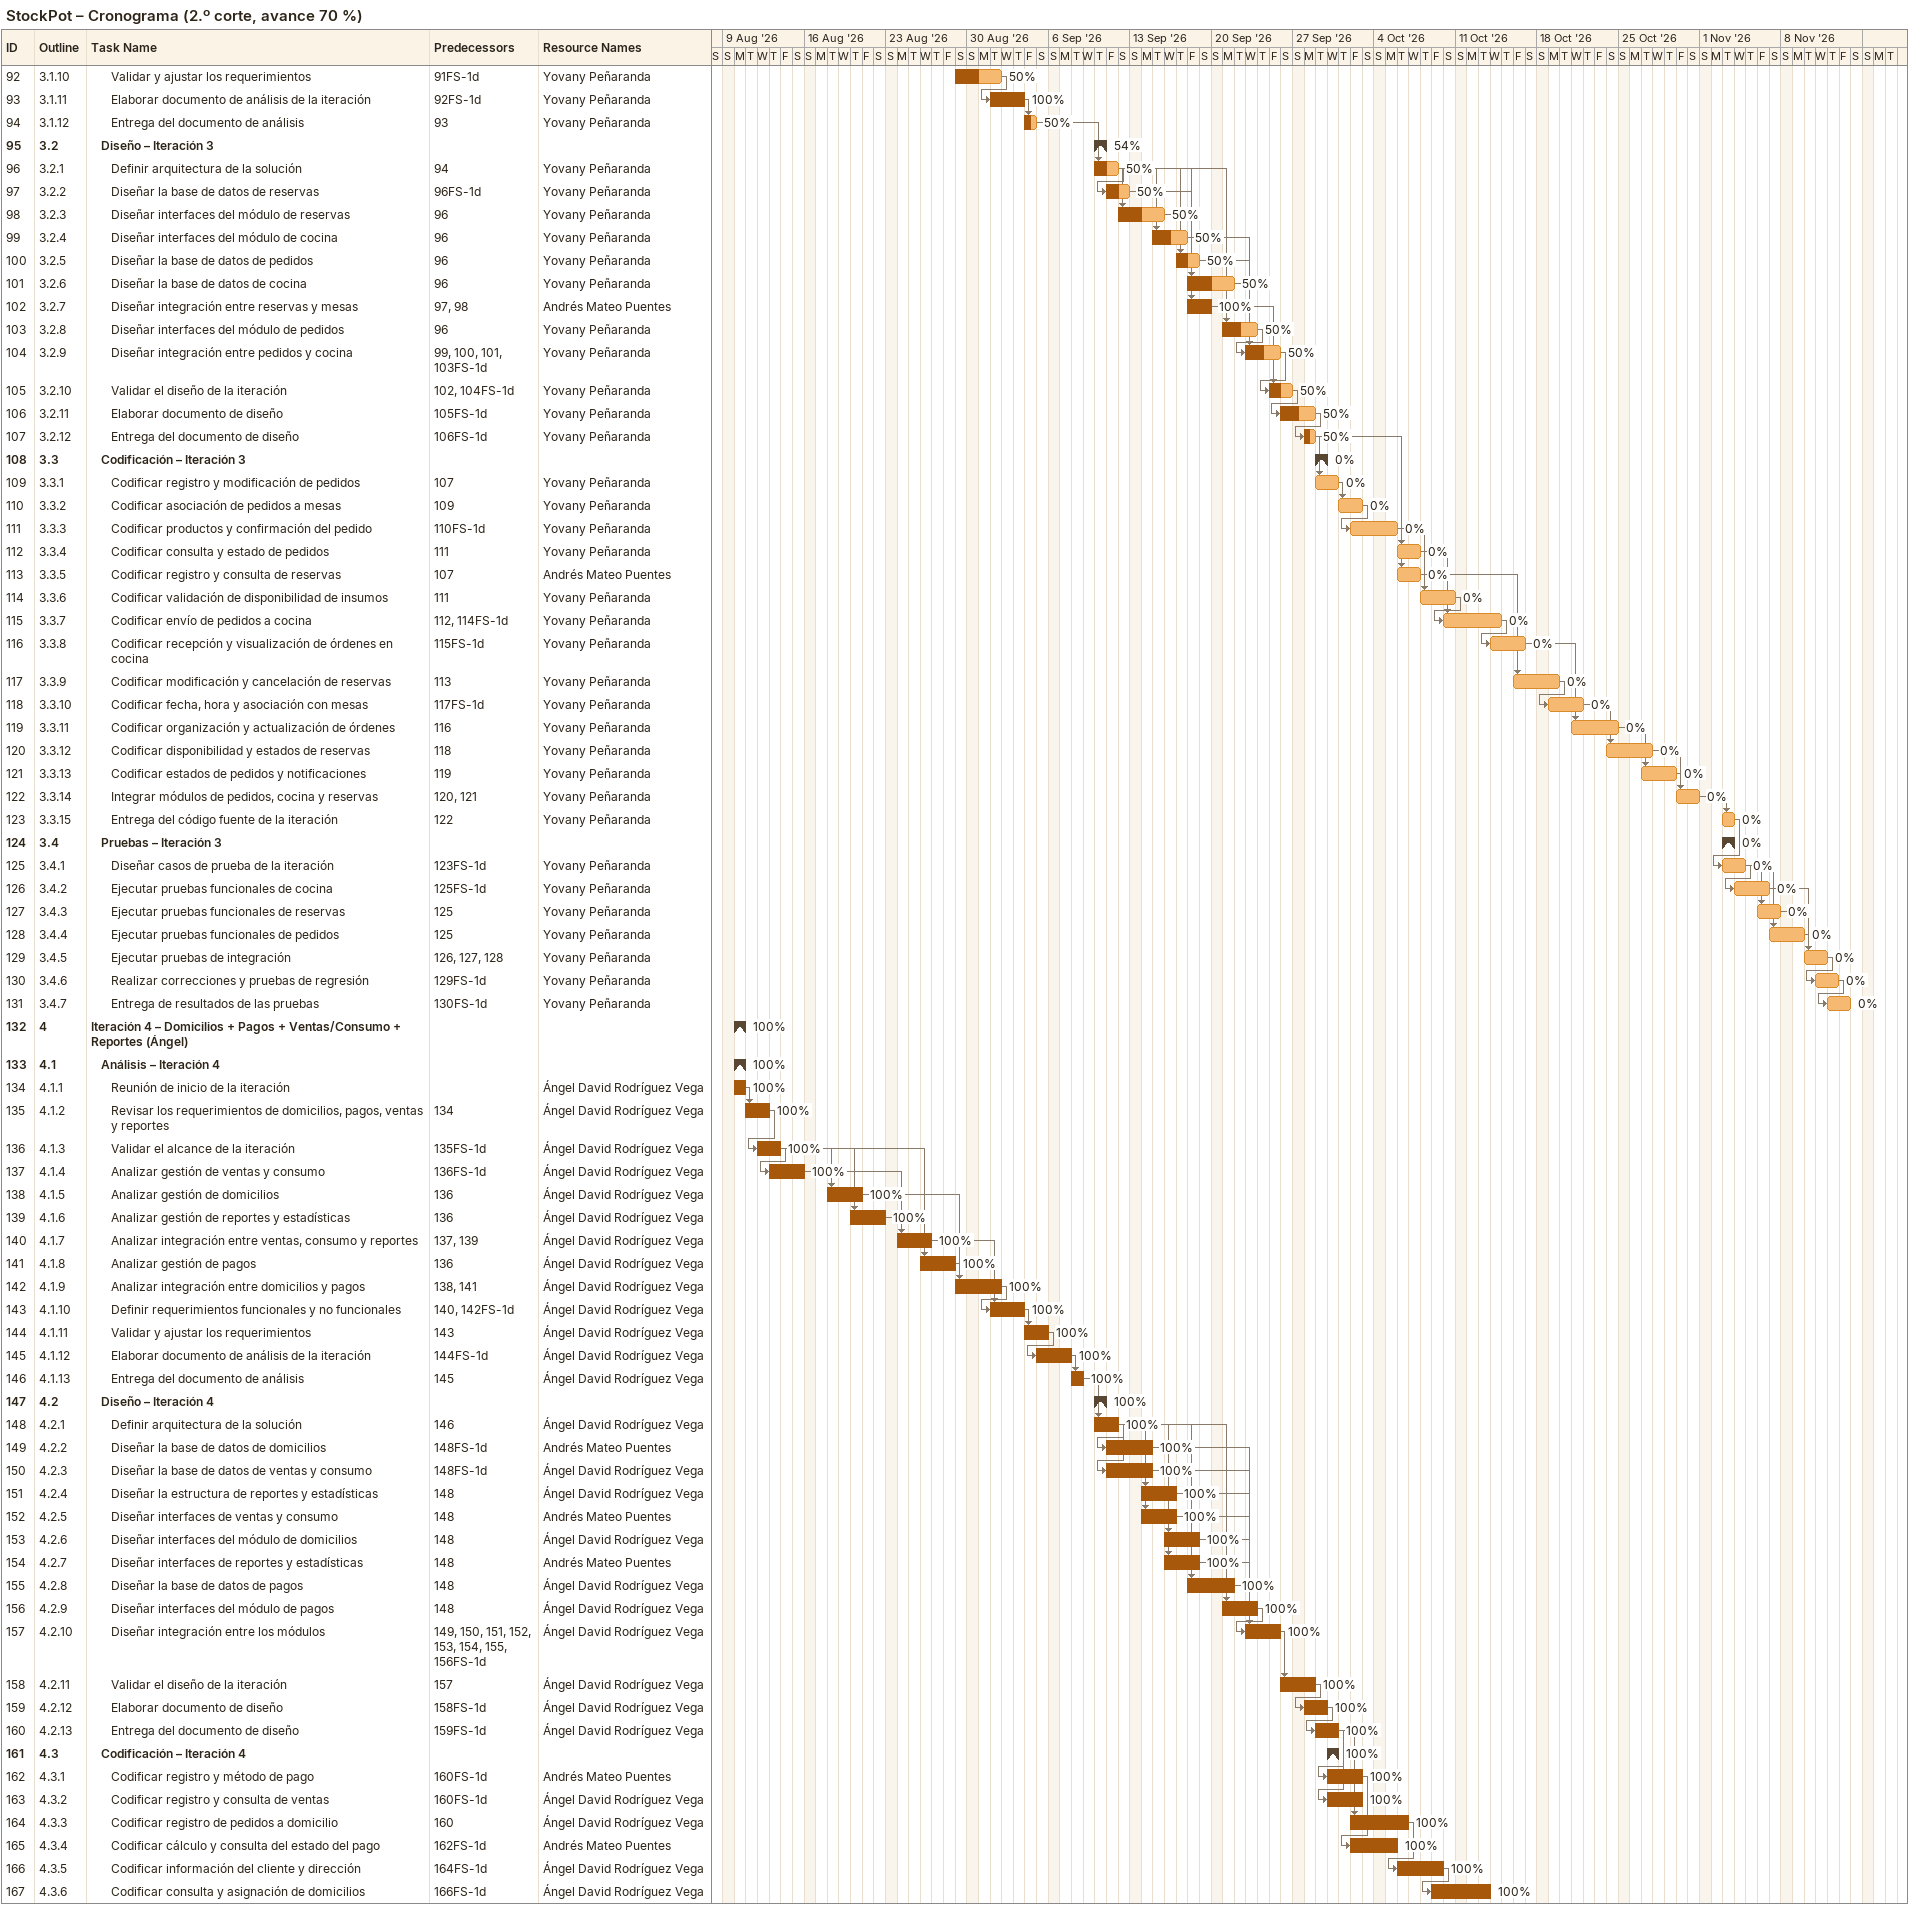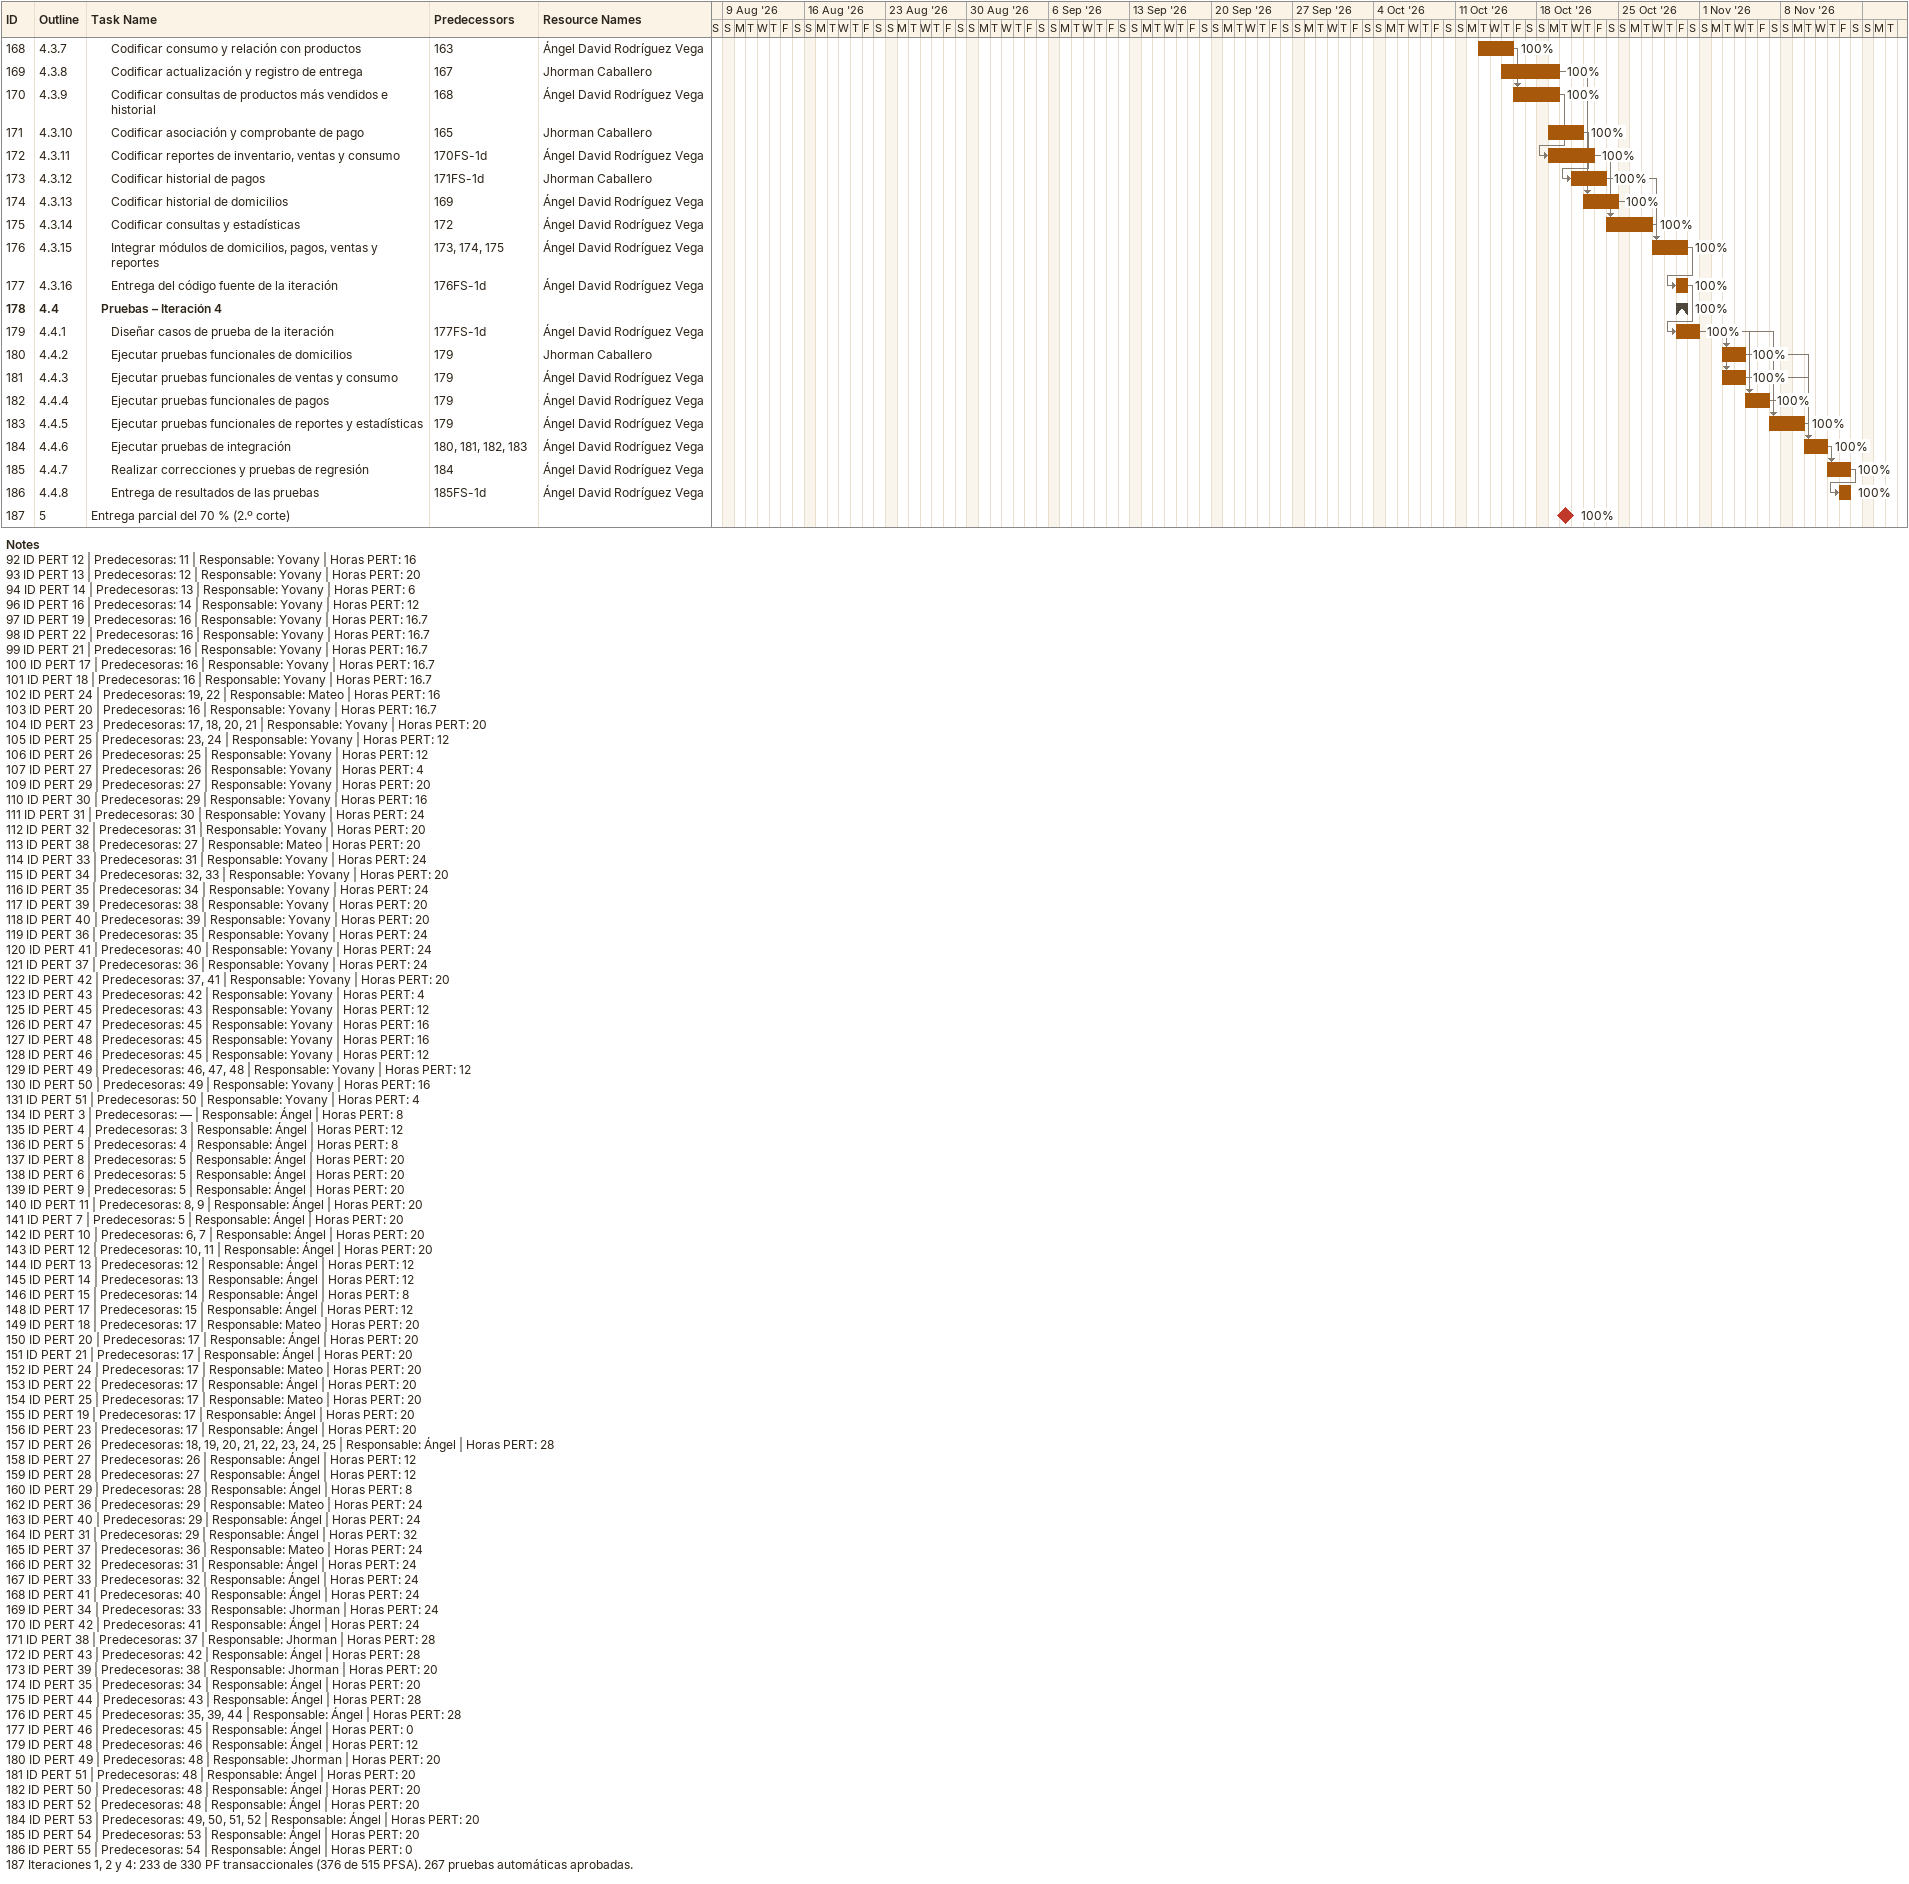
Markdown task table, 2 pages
StockPot – Cronograma (2.º corte, avance 70 %)

| ID | WBS | Task | Start | Finish | Predecessors | Resources | % complete |
|---|---|---|---|---|---|---|---|
| 92 | 3.1.10 | Validar y ajustar los requerimientos | 2026-08-29 | 2026-09-01 | 91FS-1d | Yovany Peñaranda | 50 |
| 93 | 3.1.11 | Elaborar documento de análisis de la iteración | 2026-09-01 | 2026-09-03 | 92FS-1d | Yovany Peñaranda | 100 |
| 94 | 3.1.12 | Entrega del documento de análisis | 2026-09-04 | 2026-09-04 | 93 | Yovany Peñaranda | 50 |
| 95 | 3.2 | **Diseño – Iteración 3** | 2026-09-10 | 2026-09-10 |  |  | 54 |
| 96 | 3.2.1 | Definir arquitectura de la solución | 2026-09-10 | 2026-09-11 | 94 | Yovany Peñaranda | 50 |
| 97 | 3.2.2 | Diseñar la base de datos de reservas | 2026-09-11 | 2026-09-12 | 96FS-1d | Yovany Peñaranda | 50 |
| 98 | 3.2.3 | Diseñar interfaces del módulo de reservas | 2026-09-12 | 2026-09-15 | 96 | Yovany Peñaranda | 50 |
| 99 | 3.2.4 | Diseñar interfaces del módulo de cocina | 2026-09-15 | 2026-09-17 | 96 | Yovany Peñaranda | 50 |
| 100 | 3.2.5 | Diseñar la base de datos de pedidos | 2026-09-17 | 2026-09-18 | 96 | Yovany Peñaranda | 50 |
| 101 | 3.2.6 | Diseñar la base de datos de cocina | 2026-09-18 | 2026-09-21 | 96 | Yovany Peñaranda | 50 |
| 102 | 3.2.7 | Diseñar integración entre reservas y mesas | 2026-09-18 | 2026-09-19 | 97, 98 | Andrés Mateo Puentes | 100 |
| 103 | 3.2.8 | Diseñar interfaces del módulo de pedidos | 2026-09-21 | 2026-09-23 | 96 | Yovany Peñaranda | 50 |
| 104 | 3.2.9 | Diseñar integración entre pedidos y cocina | 2026-09-23 | 2026-09-25 | 99, 100, 101, 103FS-1d | Yovany Peñaranda | 50 |
| 105 | 3.2.10 | Validar el diseño de la iteración | 2026-09-25 | 2026-09-26 | 102, 104FS-1d | Yovany Peñaranda | 50 |
| 106 | 3.2.11 | Elaborar documento de diseño | 2026-09-26 | 2026-09-28 | 105FS-1d | Yovany Peñaranda | 50 |
| 107 | 3.2.12 | Entrega del documento de diseño | 2026-09-28 | 2026-09-28 | 106FS-1d | Yovany Peñaranda | 50 |
| 108 | 3.3 | **Codificación – Iteración 3** | 2026-09-29 | 2026-09-29 |  |  | 0 |
| 109 | 3.3.1 | Codificar registro y modificación de pedidos | 2026-09-29 | 2026-09-30 | 107 | Yovany Peñaranda | 0 |
| 110 | 3.3.2 | Codificar asociación de pedidos a mesas | 2026-10-01 | 2026-10-02 | 109 | Yovany Peñaranda | 0 |
| 111 | 3.3.3 | Codificar productos y confirmación del pedido | 2026-10-02 | 2026-10-05 | 110FS-1d | Yovany Peñaranda | 0 |
| 112 | 3.3.4 | Codificar consulta y estado de pedidos | 2026-10-06 | 2026-10-07 | 111 | Yovany Peñaranda | 0 |
| 113 | 3.3.5 | Codificar registro y consulta de reservas | 2026-10-06 | 2026-10-07 | 107 | Andrés Mateo Puentes | 0 |
| 114 | 3.3.6 | Codificar validación de disponibilidad de insumos | 2026-10-08 | 2026-10-10 | 111 | Yovany Peñaranda | 0 |
| 115 | 3.3.7 | Codificar envío de pedidos a cocina | 2026-10-10 | 2026-10-14 | 112, 114FS-1d | Yovany Peñaranda | 0 |
| 116 | 3.3.8 | Codificar recepción y visualización de órdenes en cocina | 2026-10-14 | 2026-10-16 | 115FS-1d | Yovany Peñaranda | 0 |
| 117 | 3.3.9 | Codificar modificación y cancelación de reservas | 2026-10-16 | 2026-10-19 | 113 | Yovany Peñaranda | 0 |
| 118 | 3.3.10 | Codificar fecha, hora y asociación con mesas | 2026-10-19 | 2026-10-21 | 117FS-1d | Yovany Peñaranda | 0 |
| 119 | 3.3.11 | Codificar organización y actualización de órdenes | 2026-10-21 | 2026-10-24 | 116 | Yovany Peñaranda | 0 |
| 120 | 3.3.12 | Codificar disponibilidad y estados de reservas | 2026-10-24 | 2026-10-27 | 118 | Yovany Peñaranda | 0 |
| 121 | 3.3.13 | Codificar estados de pedidos y notificaciones | 2026-10-27 | 2026-10-29 | 119 | Yovany Peñaranda | 0 |
| 122 | 3.3.14 | Integrar módulos de pedidos, cocina y reservas | 2026-10-30 | 2026-10-31 | 120, 121 | Yovany Peñaranda | 0 |
| 123 | 3.3.15 | Entrega del código fuente de la iteración | 2026-11-03 | 2026-11-03 | 122 | Yovany Peñaranda | 0 |
| 124 | 3.4 | **Pruebas – Iteración 3** | 2026-11-03 | 2026-11-03 |  |  | 0 |
| 125 | 3.4.1 | Diseñar casos de prueba de la iteración | 2026-11-03 | 2026-11-04 | 123FS-1d | Yovany Peñaranda | 0 |
| 126 | 3.4.2 | Ejecutar pruebas funcionales de cocina | 2026-11-04 | 2026-11-06 | 125FS-1d | Yovany Peñaranda | 0 |
| 127 | 3.4.3 | Ejecutar pruebas funcionales de reservas | 2026-11-06 | 2026-11-07 | 125 | Yovany Peñaranda | 0 |
| 128 | 3.4.4 | Ejecutar pruebas funcionales de pedidos | 2026-11-07 | 2026-11-09 | 125 | Yovany Peñaranda | 0 |
| 129 | 3.4.5 | Ejecutar pruebas de integración | 2026-11-10 | 2026-11-11 | 126, 127, 128 | Yovany Peñaranda | 0 |
| 130 | 3.4.6 | Realizar correcciones y pruebas de regresión | 2026-11-11 | 2026-11-12 | 129FS-1d | Yovany Peñaranda | 0 |
| 131 | 3.4.7 | Entrega de resultados de las pruebas | 2026-11-12 | 2026-11-13 | 130FS-1d | Yovany Peñaranda | 0 |
| 132 | 4 | **Iteración 4 – Domicilios + Pagos + Ventas/Consumo + Reportes (Ángel)** | 2026-08-10 | 2026-08-10 |  |  | 100 |
| 133 | 4.1 | **Análisis – Iteración 4** | 2026-08-10 | 2026-08-10 |  |  | 100 |
| 134 | 4.1.1 | Reunión de inicio de la iteración | 2026-08-10 | 2026-08-10 |  | Ángel David Rodríguez Vega | 100 |
| 135 | 4.1.2 | Revisar los requerimientos de domicilios, pagos, ventas y reportes | 2026-08-11 | 2026-08-12 | 134 | Ángel David Rodríguez Vega | 100 |
| 136 | 4.1.3 | Validar el alcance de la iteración | 2026-08-12 | 2026-08-13 | 135FS-1d | Ángel David Rodríguez Vega | 100 |
| 137 | 4.1.4 | Analizar gestión de ventas y consumo | 2026-08-13 | 2026-08-15 | 136FS-1d | Ángel David Rodríguez Vega | 100 |
| 138 | 4.1.5 | Analizar gestión de domicilios | 2026-08-18 | 2026-08-20 | 136 | Ángel David Rodríguez Vega | 100 |
| 139 | 4.1.6 | Analizar gestión de reportes y estadísticas | 2026-08-20 | 2026-08-22 | 136 | Ángel David Rodríguez Vega | 100 |
| 140 | 4.1.7 | Analizar integración entre ventas, consumo y reportes | 2026-08-24 | 2026-08-26 | 137, 139 | Ángel David Rodríguez Vega | 100 |
| 141 | 4.1.8 | Analizar gestión de pagos | 2026-08-26 | 2026-08-28 | 136 | Ángel David Rodríguez Vega | 100 |
| 142 | 4.1.9 | Analizar integración entre domicilios y pagos | 2026-08-29 | 2026-09-01 | 138, 141 | Ángel David Rodríguez Vega | 100 |
| 143 | 4.1.10 | Definir requerimientos funcionales y no funcionales | 2026-09-01 | 2026-09-03 | 140, 142FS-1d | Ángel David Rodríguez Vega | 100 |
| 144 | 4.1.11 | Validar y ajustar los requerimientos | 2026-09-04 | 2026-09-05 | 143 | Ángel David Rodríguez Vega | 100 |
| 145 | 4.1.12 | Elaborar documento de análisis de la iteración | 2026-09-05 | 2026-09-07 | 144FS-1d | Ángel David Rodríguez Vega | 100 |
| 146 | 4.1.13 | Entrega del documento de análisis | 2026-09-08 | 2026-09-08 | 145 | Ángel David Rodríguez Vega | 100 |
| 147 | 4.2 | **Diseño – Iteración 4** | 2026-09-10 | 2026-09-10 |  |  | 100 |
| 148 | 4.2.1 | Definir arquitectura de la solución | 2026-09-10 | 2026-09-11 | 146 | Ángel David Rodríguez Vega | 100 |
| 149 | 4.2.2 | Diseñar la base de datos de domicilios | 2026-09-11 | 2026-09-14 | 148FS-1d | Andrés Mateo Puentes | 100 |
| 150 | 4.2.3 | Diseñar la base de datos de ventas y consumo | 2026-09-11 | 2026-09-14 | 148FS-1d | Ángel David Rodríguez Vega | 100 |
| 151 | 4.2.4 | Diseñar la estructura de reportes y estadísticas | 2026-09-14 | 2026-09-16 | 148 | Ángel David Rodríguez Vega | 100 |
| 152 | 4.2.5 | Diseñar interfaces de ventas y consumo | 2026-09-14 | 2026-09-16 | 148 | Andrés Mateo Puentes | 100 |
| 153 | 4.2.6 | Diseñar interfaces del módulo de domicilios | 2026-09-16 | 2026-09-18 | 148 | Ángel David Rodríguez Vega | 100 |
| 154 | 4.2.7 | Diseñar interfaces de reportes y estadísticas | 2026-09-16 | 2026-09-18 | 148 | Andrés Mateo Puentes | 100 |
| 155 | 4.2.8 | Diseñar la base de datos de pagos | 2026-09-18 | 2026-09-21 | 148 | Ángel David Rodríguez Vega | 100 |
| 156 | 4.2.9 | Diseñar interfaces del módulo de pagos | 2026-09-21 | 2026-09-23 | 148 | Ángel David Rodríguez Vega | 100 |
| 157 | 4.2.10 | Diseñar integración entre los módulos | 2026-09-23 | 2026-09-25 | 149, 150, 151, 152, 153, 154, 155, 156FS-1d | Ángel David Rodríguez Vega | 100 |
| 158 | 4.2.11 | Validar el diseño de la iteración | 2026-09-26 | 2026-09-28 | 157 | Ángel David Rodríguez Vega | 100 |
| 159 | 4.2.12 | Elaborar documento de diseño | 2026-09-28 | 2026-09-29 | 158FS-1d | Ángel David Rodríguez Vega | 100 |
| 160 | 4.2.13 | Entrega del documento de diseño | 2026-09-29 | 2026-09-30 | 159FS-1d | Ángel David Rodríguez Vega | 100 |
| 161 | 4.3 | **Codificación – Iteración 4** | 2026-09-30 | 2026-09-30 |  |  | 100 |
| 162 | 4.3.1 | Codificar registro y método de pago | 2026-09-30 | 2026-10-02 | 160FS-1d | Andrés Mateo Puentes | 100 |
| 163 | 4.3.2 | Codificar registro y consulta de ventas | 2026-09-30 | 2026-10-02 | 160FS-1d | Ángel David Rodríguez Vega | 100 |
| 164 | 4.3.3 | Codificar registro de pedidos a domicilio | 2026-10-02 | 2026-10-06 | 160 | Ángel David Rodríguez Vega | 100 |
| 165 | 4.3.4 | Codificar cálculo y consulta del estado del pago | 2026-10-02 | 2026-10-05 | 162FS-1d | Andrés Mateo Puentes | 100 |
| 166 | 4.3.5 | Codificar información del cliente y dirección | 2026-10-06 | 2026-10-09 | 164FS-1d | Ángel David Rodríguez Vega | 100 |
| 167 | 4.3.6 | Codificar consulta y asignación de domicilios | 2026-10-09 | 2026-10-13 | 166FS-1d | Ángel David Rodríguez Vega | 100 |
| 168 | 4.3.7 | Codificar consumo y relación con productos | 2026-10-13 | 2026-10-15 | 163 | Ángel David Rodríguez Vega | 100 |
| 169 | 4.3.8 | Codificar actualización y registro de entrega | 2026-10-15 | 2026-10-19 | 167 | Jhorman Caballero | 100 |
| 170 | 4.3.9 | Codificar consultas de productos más vendidos e historial | 2026-10-16 | 2026-10-19 | 168 | Ángel David Rodríguez Vega | 100 |
| 171 | 4.3.10 | Codificar asociación y comprobante de pago | 2026-10-19 | 2026-10-21 | 165 | Jhorman Caballero | 100 |
| 172 | 4.3.11 | Codificar reportes de inventario, ventas y consumo | 2026-10-19 | 2026-10-22 | 170FS-1d | Ángel David Rodríguez Vega | 100 |
| 173 | 4.3.12 | Codificar historial de pagos | 2026-10-21 | 2026-10-23 | 171FS-1d | Jhorman Caballero | 100 |
| 174 | 4.3.13 | Codificar historial de domicilios | 2026-10-22 | 2026-10-24 | 169 | Ángel David Rodríguez Vega | 100 |
| 175 | 4.3.14 | Codificar consultas y estadísticas | 2026-10-24 | 2026-10-27 | 172 | Ángel David Rodríguez Vega | 100 |
| 176 | 4.3.15 | Integrar módulos de domicilios, pagos, ventas y reportes | 2026-10-28 | 2026-10-30 | 173, 174, 175 | Ángel David Rodríguez Vega | 100 |
| 177 | 4.3.16 | Entrega del código fuente de la iteración | 2026-10-30 | 2026-10-30 | 176FS-1d | Ángel David Rodríguez Vega | 100 |
| 178 | 4.4 | **Pruebas – Iteración 4** | 2026-10-30 | 2026-10-30 |  |  | 100 |
| 179 | 4.4.1 | Diseñar casos de prueba de la iteración | 2026-10-30 | 2026-10-31 | 177FS-1d | Ángel David Rodríguez Vega | 100 |
| 180 | 4.4.2 | Ejecutar pruebas funcionales de domicilios | 2026-11-03 | 2026-11-04 | 179 | Jhorman Caballero | 100 |
| 181 | 4.4.3 | Ejecutar pruebas funcionales de ventas y consumo | 2026-11-03 | 2026-11-04 | 179 | Ángel David Rodríguez Vega | 100 |
| 182 | 4.4.4 | Ejecutar pruebas funcionales de pagos | 2026-11-05 | 2026-11-06 | 179 | Ángel David Rodríguez Vega | 100 |
| 183 | 4.4.5 | Ejecutar pruebas funcionales de reportes y estadísticas | 2026-11-07 | 2026-11-09 | 179 | Ángel David Rodríguez Vega | 100 |
| 184 | 4.4.6 | Ejecutar pruebas de integración | 2026-11-10 | 2026-11-11 | 180, 181, 182, 183 | Ángel David Rodríguez Vega | 100 |
| 185 | 4.4.7 | Realizar correcciones y pruebas de regresión | 2026-11-12 | 2026-11-13 | 184 | Ángel David Rodríguez Vega | 100 |
| 186 | 4.4.8 | Entrega de resultados de las pruebas | 2026-11-13 | 2026-11-13 | 185FS-1d | Ángel David Rodríguez Vega | 100 |
| 187 | 5 | Entrega parcial del 70 % (2.º corte) (milestone) | 2026-10-20 | 2026-10-20 |  |  | 100 |

Notes
- 92: ID PERT 12 | Predecesoras: 11 | Responsable: Yovany | Horas PERT: 16
- 93: ID PERT 13 | Predecesoras: 12 | Responsable: Yovany | Horas PERT: 20
- 94: ID PERT 14 | Predecesoras: 13 | Responsable: Yovany | Horas PERT: 6
- 96: ID PERT 16 | Predecesoras: 14 | Responsable: Yovany | Horas PERT: 12
- 97: ID PERT 19 | Predecesoras: 16 | Responsable: Yovany | Horas PERT: 16.7
- 98: ID PERT 22 | Predecesoras: 16 | Responsable: Yovany | Horas PERT: 16.7
- 99: ID PERT 21 | Predecesoras: 16 | Responsable: Yovany | Horas PERT: 16.7
- 100: ID PERT 17 | Predecesoras: 16 | Responsable: Yovany | Horas PERT: 16.7
- 101: ID PERT 18 | Predecesoras: 16 | Responsable: Yovany | Horas PERT: 16.7
- 102: ID PERT 24 | Predecesoras: 19, 22 | Responsable: Mateo | Horas PERT: 16
- 103: ID PERT 20 | Predecesoras: 16 | Responsable: Yovany | Horas PERT: 16.7
- 104: ID PERT 23 | Predecesoras: 17, 18, 20, 21 | Responsable: Yovany | Horas PERT: 20
- 105: ID PERT 25 | Predecesoras: 23, 24 | Responsable: Yovany | Horas PERT: 12
- 106: ID PERT 26 | Predecesoras: 25 | Responsable: Yovany | Horas PERT: 12
- 107: ID PERT 27 | Predecesoras: 26 | Responsable: Yovany | Horas PERT: 4
- 109: ID PERT 29 | Predecesoras: 27 | Responsable: Yovany | Horas PERT: 20
- 110: ID PERT 30 | Predecesoras: 29 | Responsable: Yovany | Horas PERT: 16
- 111: ID PERT 31 | Predecesoras: 30 | Responsable: Yovany | Horas PERT: 24
- 112: ID PERT 32 | Predecesoras: 31 | Responsable: Yovany | Horas PERT: 20
- 113: ID PERT 38 | Predecesoras: 27 | Responsable: Mateo | Horas PERT: 20
- 114: ID PERT 33 | Predecesoras: 31 | Responsable: Yovany | Horas PERT: 24
- 115: ID PERT 34 | Predecesoras: 32, 33 | Responsable: Yovany | Horas PERT: 20
- 116: ID PERT 35 | Predecesoras: 34 | Responsable: Yovany | Horas PERT: 24
- 117: ID PERT 39 | Predecesoras: 38 | Responsable: Yovany | Horas PERT: 20
- 118: ID PERT 40 | Predecesoras: 39 | Responsable: Yovany | Horas PERT: 20
- 119: ID PERT 36 | Predecesoras: 35 | Responsable: Yovany | Horas PERT: 24
- 120: ID PERT 41 | Predecesoras: 40 | Responsable: Yovany | Horas PERT: 24
- 121: ID PERT 37 | Predecesoras: 36 | Responsable: Yovany | Horas PERT: 24
- 122: ID PERT 42 | Predecesoras: 37, 41 | Responsable: Yovany | Horas PERT: 20
- 123: ID PERT 43 | Predecesoras: 42 | Responsable: Yovany | Horas PERT: 4
- 125: ID PERT 45 | Predecesoras: 43 | Responsable: Yovany | Horas PERT: 12
- 126: ID PERT 47 | Predecesoras: 45 | Responsable: Yovany | Horas PERT: 16
- 127: ID PERT 48 | Predecesoras: 45 | Responsable: Yovany | Horas PERT: 16
- 128: ID PERT 46 | Predecesoras: 45 | Responsable: Yovany | Horas PERT: 12
- 129: ID PERT 49 | Predecesoras: 46, 47, 48 | Responsable: Yovany | Horas PERT: 12
- 130: ID PERT 50 | Predecesoras: 49 | Responsable: Yovany | Horas PERT: 16
- 131: ID PERT 51 | Predecesoras: 50 | Responsable: Yovany | Horas PERT: 4
- 134: ID PERT 3 | Predecesoras: — | Responsable: Ángel | Horas PERT: 8
- 135: ID PERT 4 | Predecesoras: 3 | Responsable: Ángel | Horas PERT: 12
- 136: ID PERT 5 | Predecesoras: 4 | Responsable: Ángel | Horas PERT: 8
- 137: ID PERT 8 | Predecesoras: 5 | Responsable: Ángel | Horas PERT: 20
- 138: ID PERT 6 | Predecesoras: 5 | Responsable: Ángel | Horas PERT: 20
- 139: ID PERT 9 | Predecesoras: 5 | Responsable: Ángel | Horas PERT: 20
- 140: ID PERT 11 | Predecesoras: 8, 9 | Responsable: Ángel | Horas PERT: 20
- 141: ID PERT 7 | Predecesoras: 5 | Responsable: Ángel | Horas PERT: 20
- 142: ID PERT 10 | Predecesoras: 6, 7 | Responsable: Ángel | Horas PERT: 20
- 143: ID PERT 12 | Predecesoras: 10, 11 | Responsable: Ángel | Horas PERT: 20
- 144: ID PERT 13 | Predecesoras: 12 | Responsable: Ángel | Horas PERT: 12
- 145: ID PERT 14 | Predecesoras: 13 | Responsable: Ángel | Horas PERT: 12
- 146: ID PERT 15 | Predecesoras: 14 | Responsable: Ángel | Horas PERT: 8
- 148: ID PERT 17 | Predecesoras: 15 | Responsable: Ángel | Horas PERT: 12
- 149: ID PERT 18 | Predecesoras: 17 | Responsable: Mateo | Horas PERT: 20
- 150: ID PERT 20 | Predecesoras: 17 | Responsable: Ángel | Horas PERT: 20
- 151: ID PERT 21 | Predecesoras: 17 | Responsable: Ángel | Horas PERT: 20
- 152: ID PERT 24 | Predecesoras: 17 | Responsable: Mateo | Horas PERT: 20
- 153: ID PERT 22 | Predecesoras: 17 | Responsable: Ángel | Horas PERT: 20
- 154: ID PERT 25 | Predecesoras: 17 | Responsable: Mateo | Horas PERT: 20
- 155: ID PERT 19 | Predecesoras: 17 | Responsable: Ángel | Horas PERT: 20
- 156: ID PERT 23 | Predecesoras: 17 | Responsable: Ángel | Horas PERT: 20
- 157: ID PERT 26 | Predecesoras: 18, 19, 20, 21, 22, 23, 24, 25 | Responsable: Ángel | Horas PERT: 28
- 158: ID PERT 27 | Predecesoras: 26 | Responsable: Ángel | Horas PERT: 12
- 159: ID PERT 28 | Predecesoras: 27 | Responsable: Ángel | Horas PERT: 12
- 160: ID PERT 29 | Predecesoras: 28 | Responsable: Ángel | Horas PERT: 8
- 162: ID PERT 36 | Predecesoras: 29 | Responsable: Mateo | Horas PERT: 24
- 163: ID PERT 40 | Predecesoras: 29 | Responsable: Ángel | Horas PERT: 24
- 164: ID PERT 31 | Predecesoras: 29 | Responsable: Ángel | Horas PERT: 32
- 165: ID PERT 37 | Predecesoras: 36 | Responsable: Mateo | Horas PERT: 24
- 166: ID PERT 32 | Predecesoras: 31 | Responsable: Ángel | Horas PERT: 24
- 167: ID PERT 33 | Predecesoras: 32 | Responsable: Ángel | Horas PERT: 24
- 168: ID PERT 41 | Predecesoras: 40 | Responsable: Ángel | Horas PERT: 24
- 169: ID PERT 34 | Predecesoras: 33 | Responsable: Jhorman | Horas PERT: 24
- 170: ID PERT 42 | Predecesoras: 41 | Responsable: Ángel | Horas PERT: 24
- 171: ID PERT 38 | Predecesoras: 37 | Responsable: Jhorman | Horas PERT: 28
- 172: ID PERT 43 | Predecesoras: 42 | Responsable: Ángel | Horas PERT: 28
- 173: ID PERT 39 | Predecesoras: 38 | Responsable: Jhorman | Horas PERT: 20
- 174: ID PERT 35 | Predecesoras: 34 | Responsable: Ángel | Horas PERT: 20
- 175: ID PERT 44 | Predecesoras: 43 | Responsable: Ángel | Horas PERT: 28
- 176: ID PERT 45 | Predecesoras: 35, 39, 44 | Responsable: Ángel | Horas PERT: 28
- 177: ID PERT 46 | Predecesoras: 45 | Responsable: Ángel | Horas PERT: 0
- 179: ID PERT 48 | Predecesoras: 46 | Responsable: Ángel | Horas PERT: 12
- 180: ID PERT 49 | Predecesoras: 48 | Responsable: Jhorman | Horas PERT: 20
- 181: ID PERT 51 | Predecesoras: 48 | Responsable: Ángel | Horas PERT: 20
- 182: ID PERT 50 | Predecesoras: 48 | Responsable: Ángel | Horas PERT: 20
- 183: ID PERT 52 | Predecesoras: 48 | Responsable: Ángel | Horas PERT: 20
- 184: ID PERT 53 | Predecesoras: 49, 50, 51, 52 | Responsable: Ángel | Horas PERT: 20
- 185: ID PERT 54 | Predecesoras: 53 | Responsable: Ángel | Horas PERT: 20
- 186: ID PERT 55 | Predecesoras: 54 | Responsable: Ángel | Horas PERT: 0
- 187: Iteraciones 1, 2 y 4: 233 de 330 PF transaccionales (376 de 515 PFSA). 267 pruebas automáticas aprobadas.
